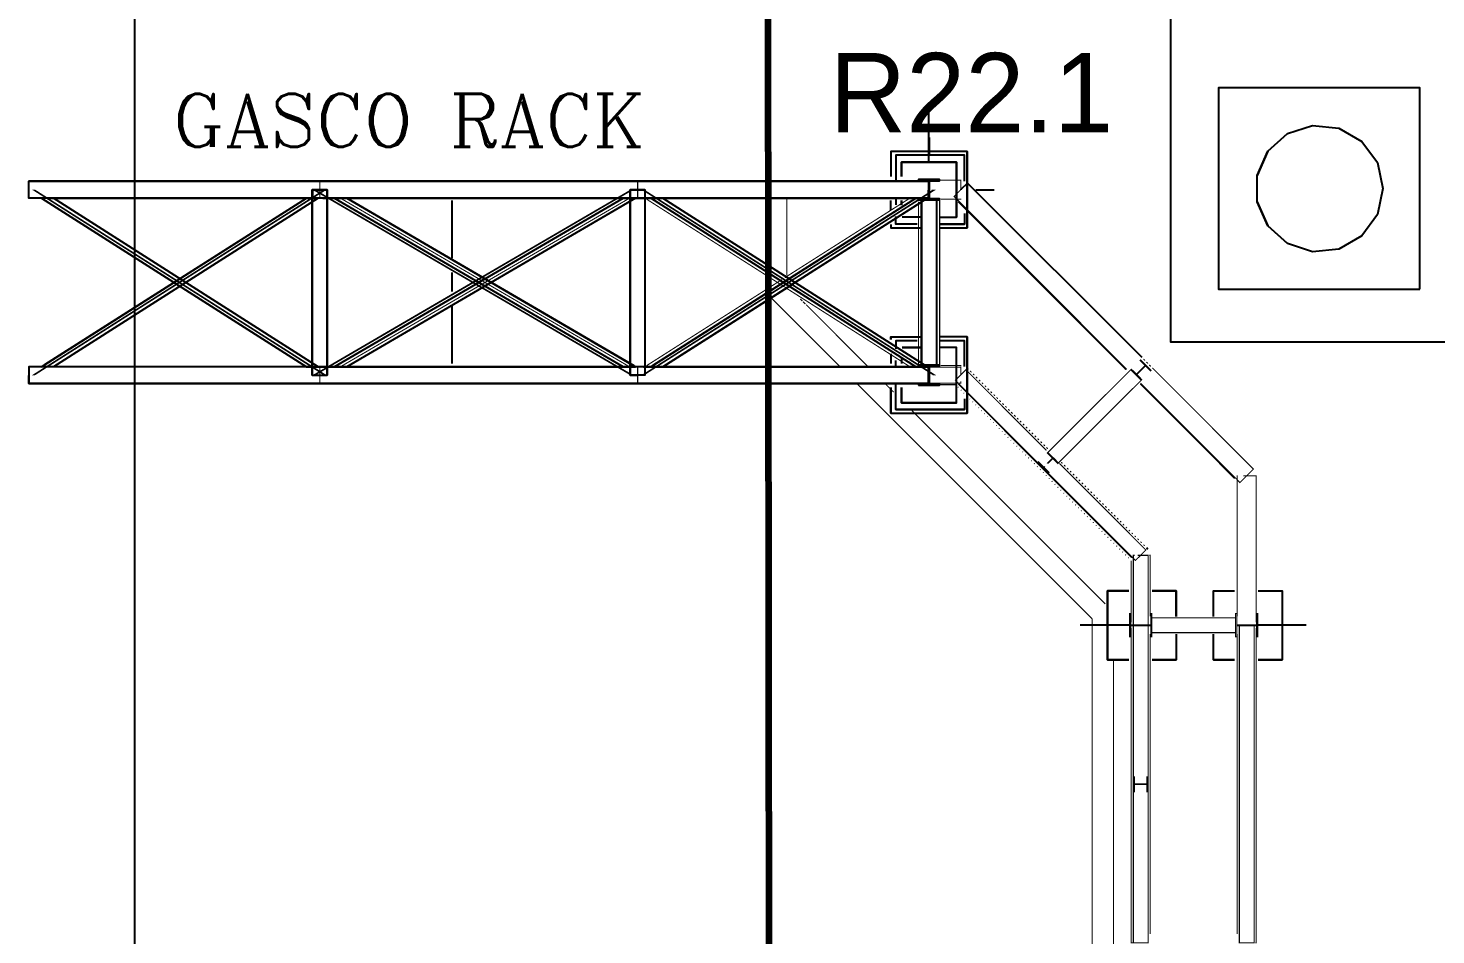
# Model space of a CAD drawing. Extents: x -57244 to 324435, y 15553 to 159369.
# Drawn here: x 126351 to 139636, y 71157 to 79712 of the extents above; entities that cross this region are included whole.
import ezdxf

# ---------------------------------------------------------------- set-up
doc = ezdxf.new("R2010")
doc.units = 0
doc.header["$LTSCALE"] = 2000
doc.header["$MEASUREMENT"] = 0
doc.linetypes.add('DASHDOT', pattern=[1, 0.5, -0.25, 0, -0.25])
doc.layers.add('AREE PDL', color=7, linetype='CONTINUOUS', lineweight=100)
doc.layers.add('BASE', color=253, linetype='CONTINUOUS')
doc.styles.add('ROMANC', font='ROMANC', dxfattribs={"height": 0.2})
doc.styles.add('TXT', font='TXT', dxfattribs={"height": 0.2})

msp = doc.modelspace()

# ---------------------------------------------------------------- linework, layer by layer
at = {"layer": 'AREE PDL'}
msp.add_line((133312, 99118), (133353, 59684, 4500), dxfattribs=at)
at = {"layer": 'BASE', "linetype": 'Continuous'}
for p, q in [((127353, 102759), (127353, 50958)), ((133353, 78312), (133353, 87816)), ((134852, 78448), (134852, 79003)), ((135212, 78548), (135212, 77828)), ((138050, 78551, 10000), (137949, 78323, 10000)), ((138937, 78644, 10000), (139084, 78443, 10000)), ((134849, 78268), (126356, 78268)), ((134849, 78268), (134849, 78192)), ((129105, 78188), (129172, 78188)), ((129172, 78188), (129172, 76438)), ((132172, 78188), (132032, 78188)), ((132172, 78188), (132105, 78188)), ((134849, 78184), (134849, 78108)), ((126555, 78108), (129040, 78108)), ((126555, 78108), (129040, 78108)), ((128977, 78108), (129088, 78108)), ((129032, 78072), (129032, 78108)), ((129172, 78108), (129032, 78108)), ((129077, 78108), (129086, 78108)), ((129131, 78108), (132069, 78108)), ((132069, 78108), (129131, 78108)), ((132069, 76527), (129359, 78108)), ((131965, 78108), (132084, 78108)), ((132032, 78108), (132032, 78078)), ((132032, 78108), (132172, 78108)), ((132159, 78108), (134690, 78108)), ((134690, 78108), (132159, 78108)), ((132340, 78108), (132228, 78108)), ((132329, 78108), (132249, 78108)), ((132249, 78108), (132329, 78108)), ((132329, 78108), (132340, 78108)), ((132340, 78108), (132329, 78108)), ((133353, 77498), (133353, 78086)), ((133515, 77337), (134727, 78108)), ((133596, 77317), (134780, 78071)), ((134492, 77995), (134492, 78086)), ((134492, 77995), (134492, 78086)), ((134538, 78101, 150), (134538, 78046, 150)), ((134538, 78101, 150), (134538, 78046, 150)), ((134592, 78041), (134592, 78086)), ((134592, 78086), (134592, 78041)), ((134838, 78108), (134727, 78108)), ((134849, 78108), (134735, 78108)), ((134850, 78093), (134782, 78093)), ((134825, 78100), (134804, 78086)), ((134922, 78093), (134855, 78093)), ((134740, 77863), (134538, 77863)), ((134780, 77928), (134600, 77928)), ((134962, 77863), (135188, 77863)), ((130662, 77348), (130602, 77313)), ((130716, 77316), (130662, 77348)), ((133353, 77363), (133353, 77272)), ((133533, 77348), (133477, 77313)), ((133584, 77316), (133533, 77348)), ((130721, 77313), (130662, 77278)), ((132249, 76531), (133485, 77317)), ((133589, 77313), (133533, 77277)), ((133353, 77137), (133353, 76549)), ((134492, 76798), (134492, 76775)), ((135212, 76798), (135212, 76078)), ((134600, 76698), (134780, 76698)), ((134780, 76698), (134600, 76698)), ((135112, 76698), (134961, 76698)), ((129032, 76554), (129032, 76518)), ((132032, 76548), (132032, 76518)), ((134492, 76640), (134492, 76549)), ((134492, 76640), (134492, 76549)), ((134538, 76520, 150), (134538, 76576, 150)), ((134538, 76520, 150), (134538, 76576, 150)), ((134592, 76594), (134592, 76549)), ((134592, 76594), (134592, 76549)), ((129040, 76518), (126356, 76518)), ((128977, 76518), (129040, 76518)), ((128977, 76518), (129088, 76518)), ((129032, 76518), (129172, 76518)), ((129131, 76518), (132069, 76518)), ((132069, 76518), (129131, 76518)), ((129240, 76518), (129359, 76518)), ((131965, 76518), (132084, 76518)), ((132069, 76518), (131965, 76518)), ((132172, 76518), (132032, 76518)), ((132228, 76518), (132340, 76518)), ((132329, 76518), (132249, 76518)), ((134727, 76518), (134825, 76518)), ((134727, 76518), (134838, 76518)), ((133353, 76323), (133353, 33468)), ((134492, 76078), (134492, 76323)), ((134538, 76113), (135188, 76113)), ((136738, 73753), (136536, 73753)), ((136960, 73753), (137186, 73753)), ((137536, 73753), (137737, 73753)), ((137959, 73753), (138186, 73753))]:
    msp.add_line(p, q, dxfattribs=at)
at = {"layer": 'BASE', "linetype": 'DASHDOT'}
for p, q in [((134853, 78680), (134853, 78518)), ((135295, 78188), (135467, 78188)), ((130353, 77543), (130353, 78086)), ((130353, 77227), (130353, 77408)), ((130353, 76549), (130353, 77091)), ((136738, 74078, 150), (136280, 74078, 150)), ((138411, 74078, 150), (137959, 74078, 150))]:
    msp.add_line(p, q, dxfattribs=at)
at = {"layer": 'BASE', "linetype": 'Continuous', "const_width": 10}
for points in [[(133312, 87840), (133312, 78268)], [(133312, 87840), (133312, 78268)], [(133312, 78101), (133312, 77463)], [(133312, 78101), (133312, 77463)], [(133512, 77380), (133512, 78101)], [(133512, 77380), (133512, 78101)], [(133312, 77352), (133312, 77269)], [(133312, 77352), (133312, 77269)], [(133353, 77177), (134010, 76520)], [(133353, 77177), (134010, 76520)], [(133637, 77158), (133658, 77137)], [(133637, 77158), (133658, 77137)], [(133686, 77109), (133665, 77130)], [(133686, 77109), (133665, 77130)], [(133693, 77103), (134275, 76520)], [(133693, 77103), (134275, 76520)], [(134177, 76354), (136393, 74138)], [(134177, 76354), (136393, 74138)], [(134519, 76277), (134442, 76354)], [(134519, 76277), (134442, 76354)], [(136516, 74279), (134691, 76104)], [(136516, 74279), (134691, 76104)], [(136393, 57218), (136393, 74138)], [(136393, 57218), (136393, 74138)], [(136593, 68419), (136593, 73746)], [(136593, 68419), (136593, 73746)]]:
    msp.add_lwpolyline(points, dxfattribs=at)
at = {"layer": 'BASE', "linetype": 'Continuous'}
for points, elevation in [([(137136, 82549), (142136, 82549), (142136, 76749), (137136, 76749)], 10000), ([(139486, 77249), (139486, 79149), (137586, 79149), (137586, 77249)], 10000), ([(139136, 78199), (139084, 77955), (138937, 77753), (138721, 77628), (138473, 77602), (138236, 77679), (138050, 77846), (137949, 78074), (137949, 78323), (138050, 78551), (138236, 78718), (138473, 78795), (138721, 78769), (138937, 78644), (139084, 78443)], 10600)]:
    msp.add_lwpolyline(points, close=True, dxfattribs=dict(at, elevation=elevation))
for points in [[(139486, 77249), (139486, 79149), (137586, 79149), (137586, 77249)], [(134849, 78268), (134849, 78108), (126356, 78108), (126356, 78268)], [(129032, 78188), (129032, 76438), (129172, 76438), (129172, 78188)], [(132032, 78188), (132172, 78188), (132172, 76438), (132032, 76438)], [(128977, 78108), (129088, 78108), (126590, 76518), (126478, 76518)], [(129088, 76518), (126590, 78108), (126478, 78108), (128977, 76518)], [(132084, 76518), (131965, 76518), (129240, 78108), (129359, 78108)], [(129359, 76518), (129240, 76518), (131965, 78108), (132084, 78108)], [(134838, 76518), (134727, 76518), (132228, 78108), (132340, 78108)], [(132340, 76518), (132228, 76518), (134727, 78108), (134838, 78108)], [(134922, 76533), (134782, 76533), (134782, 78093), (134922, 78093)], [(134849, 76358), (134849, 76518), (126356, 76518), (126356, 76358)]]:
    msp.add_lwpolyline(points, close=True, dxfattribs=at)
for points, elevation in [([(138236, 78718), (138473, 78795), (138721, 78769)], 10000), ([(135188, 78268), (135188, 78513), (134538, 78513), (134538, 78268)], 150), ([(135188, 78268), (135188, 78513), (134538, 78513), (134538, 78268)], 150), ([(137949, 78074), (138050, 77846), (138236, 77679)], 10000), ([(134740, 77863), (134538, 77863), (134538, 77935)], 150), ([(134740, 77863), (134538, 77863), (134538, 77935)], 150), ([(135188, 77963), (135188, 77863), (134962, 77863)], 150), ([(135188, 77963), (135188, 77863), (134962, 77863)], 150), ([(139084, 77955), (138937, 77753), (138721, 77628), (138473, 77602)], 10000), ([(134740, 76763), (134538, 76763), (134538, 76687)], 150), ([(134740, 76763), (134538, 76763), (134538, 76687)], 150), ([(135188, 76520), (135188, 76763), (134962, 76763)], 150), ([(135188, 76520), (135188, 76763), (134962, 76763)], 150), ([(135188, 76215), (135188, 76113), (134538, 76113), (134538, 76354)], 150), ([(135188, 76215), (135188, 76113), (134538, 76113), (134538, 76354)], 150), ([(136738, 74403), (136536, 74403), (136536, 73753), (136738, 73753)], 150), ([(136738, 73753), (136536, 73753), (136536, 74403), (136738, 74403)], 150), ([(137186, 74162), (137186, 74403), (136960, 74403)], 150), ([(136960, 74403), (137186, 74403), (137186, 74162)], 150), ([(137536, 74162), (137536, 74403), (137737, 74403)], 150), ([(137536, 74162), (137536, 74403), (137737, 74403)], 150), ([(137959, 74403), (138186, 74403), (138186, 73753), (137959, 73753)], 150), ([(137959, 74403), (138186, 74403), (138186, 73753), (137959, 73753)], 150), ([(137186, 73995), (137186, 73753), (136960, 73753)], 150), ([(137186, 73995), (137186, 73753), (136960, 73753)], 150), ([(137737, 73753), (137536, 73753), (137536, 73995)], 150), ([(137737, 73753), (137536, 73753), (137536, 73995)], 150)]:
    msp.add_lwpolyline(points, dxfattribs=dict(at, elevation=elevation))
for points in [[(134961, 77828), (135212, 77828), (135212, 78548), (134492, 78548), (134492, 78312)], [(134961, 77828), (135212, 77828), (135212, 78548), (134492, 78548), (134492, 78312)], [(134961, 77928), (135112, 77928), (135112, 78448), (134592, 78448), (134592, 78312)], [(134592, 78312), (134592, 78448), (135112, 78448), (135112, 77928)], [(126356, 78268), (134849, 78268), (134849, 78192)], [(129032, 78188), (129032, 76438), (129100, 76438)], [(129100, 78188), (129032, 78188), (129032, 76438)], [(129032, 76438), (129032, 78188), (129172, 78188)], [(132032, 78188), (132032, 76438), (132100, 76438)], [(132100, 78188), (132032, 78188), (132032, 76438), (132100, 76438)], [(132172, 78188), (132172, 76438), (132105, 76438)], [(134735, 78108), (134849, 78108), (134849, 78184)], [(126509, 76538), (128977, 78108), (129077, 78108)], [(129240, 78108), (129359, 78108), (129359, 78108), (129359, 78108), (129347, 78108)], [(129266, 78108), (129347, 78108), (129347, 78108)], [(134815, 78093), (134782, 78093), (134782, 78072)], [(134922, 78093), (134922, 76533), (134782, 76533), (134782, 78093)], [(134782, 78093), (134782, 76533), (134850, 76533)], [(134922, 78093), (134922, 76533), (134855, 76533)], [(134492, 77860), (134492, 77828), (134780, 77828)], [(134492, 77860), (134492, 77828), (134780, 77828)], [(132329, 76518), (132340, 76518), (133560, 77294)], [(134492, 76775), (134492, 76798), (134780, 76798)], [(134492, 76323), (134492, 76078), (135212, 76078), (135212, 76798), (134961, 76798)], [(134592, 76323), (134592, 76178), (135112, 76178), (135112, 76698), (134961, 76698)], [(134815, 76533), (134782, 76533), (134782, 76554)], [(129040, 76518), (126356, 76518), (126356, 76442)], [(126356, 76358), (134849, 76358), (134849, 76434)], [(134849, 76434), (134849, 76358), (126356, 76358), (126356, 76434)], [(129266, 76518), (129347, 76518), (129347, 76518)], [(132159, 76518), (134849, 76518), (134849, 76442)], [(132159, 76518), (134849, 76518), (134849, 76442)], [(135112, 76178), (134592, 76178), (134592, 76323)]]:
    msp.add_lwpolyline(points, dxfattribs=at)
at = {"layer": 'BASE', "linetype": 'Continuous', "const_width": 10}
for points, elevation in [([(126357, 78263), (129103, 78263), (129103, 78113), (126357, 78113)], 6300), ([(129103, 78113), (129103, 78263), (132103, 78263), (132103, 78113)], 6300), ([(129141, 76442), (126403, 78184), (126414, 78184), (129153, 76442)], 6330), ([(129153, 78184), (129141, 78184), (126403, 76442), (126414, 76442)], 6330), ([(132037, 78184), (132049, 78184), (129061, 76441), (129049, 76441)], 6330), ([(129061, 78184), (129049, 78184), (132037, 76441), (132049, 76441)], 6330), ([(132033, 76438), (132033, 78188), (132173, 78188), (132173, 76438)], 6300), ([(132164, 78184), (134903, 76442), (134891, 76442), (132153, 78184)], 6330), ([(132153, 76442), (134891, 78184), (134903, 78184), (132164, 76442)], 6330), ([(134953, 76353), (134953, 76343), (134753, 76343), (134753, 76353), (134849, 76353), (134849, 76523), (134753, 76523), (134753, 76533), (134953, 76533), (134953, 76523), (134856, 76523), (134856, 76353)], 6300), ([(136896, 76526), (136943, 76478), (136949, 76484), (136850, 76583), (136844, 76577), (136892, 76530), (136810, 76448), (136762, 76495), (136756, 76489), (136855, 76390), (136861, 76396), (136814, 76444)], 6300), ([(136074, 75610), (135975, 75709), (136756, 76489), (136855, 76390)], 6300), ([(136757, 74081), (136945, 74081), (136945, 74188), (136956, 74188), (136956, 73968), (136945, 73968), (136945, 74074), (136757, 74074), (136757, 73968), (136746, 73968), (136746, 74188), (136757, 74188)], 6300), ([(137746, 74148), (137746, 74008), (136956, 74008), (136956, 74148)], 6300), ([(137945, 73968), (137956, 73968), (137956, 74188), (137945, 74188), (137945, 74081), (137757, 74081), (137757, 74188), (137746, 74188), (137746, 73968), (137757, 73968), (137757, 74074), (137945, 74074)], 6300), ([(136921, 71081), (136781, 71081), (136781, 74074), (136921, 74074)], 6300), ([(137921, 74074), (137921, 71081), (137781, 71081), (137781, 74074)], 6300), ([(136793, 72581), (136909, 72581), (136909, 72648), (136917, 72648), (136917, 72508), (136909, 72508), (136909, 72575), (136793, 72575), (136793, 72508), (136784, 72508), (136784, 72648), (136793, 72648)], 6300)]:
    msp.add_lwpolyline(points, close=True, dxfattribs=dict(at, elevation=elevation))
for points, elevation in [([(129103, 78263), (126357, 78263), (126357, 78113), (126417, 78113)], 6000), ([(129103, 78263), (126357, 78263), (126357, 78191)], 6289), ([(129103, 78263), (129103, 78113), (129192, 78113)], 6000), ([(129103, 78263), (129103, 78191)], 6011), ([(129103, 78113), (129103, 78263)], 6300), ([(129103, 78191), (129103, 78263)], 6011), ([(132103, 78263), (132103, 78113), (132022, 78113)], 6000), ([(134796, 78113), (134850, 78113), (134850, 78263), (132103, 78263), (132103, 78113), (134740, 78113)], 6300), ([(132103, 78263), (134850, 78263), (134850, 78113)], 6000), ([(132103, 78191), (132103, 78263), (134850, 78263)], 6011), ([(132103, 78191), (132103, 78263)], 6011), ([(132103, 78263), (132103, 78191)], 6289), ([(132103, 78113), (132103, 78263)], 6300), ([(134768, 78103), (134849, 78103), (134849, 78273), (134753, 78273), (134753, 78283), (134953, 78283), (134953, 78273), (134856, 78273), (134856, 78185)], 6300), ([(134768, 78103), (134849, 78103), (134849, 78273), (134753, 78273), (134753, 78283), (134851, 78283)], 150), ([(134849, 78263), (134849, 78191)], 6289), ([(134849, 78113), (134849, 78263)], 6000), ([(134849, 78113), (134850, 78113), (134850, 78263), (134849, 78263)], 6300), ([(134850, 78191), (134850, 78263)], 6289), ([(134879, 78278), (135153, 78278), (135153, 78185)], 5550), ([(135153, 78278), (134879, 78278)], 5540), ([(134879, 78278), (135153, 78278)], 5379), ([(135153, 78191), (135153, 78278)], 5388), ([(126357, 78184), (126357, 78113), (129103, 78113)], 6289), ([(129025, 78113), (129103, 78113), (129103, 78184)], 6011), ([(129025, 78113), (129103, 78113)], 6000), ([(129033, 76548), (129033, 78188), (129173, 78188), (129173, 78101)], 6300), ([(129033, 78129), (129033, 76548)], 6167), ([(129033, 76548), (129033, 78129)], 6291), ([(129173, 78113), (129173, 78188), (129103, 78188)], 6300), ([(129103, 78113), (129103, 78184)], 6011), ([(129103, 78184), (129103, 78113)], 6011), ([(129173, 78129), (129173, 78101)], 6291), ([(129331, 78113), (131883, 78113)], 6000), ([(132033, 78129), (132033, 76492)], 6167), ([(132033, 78129), (132033, 76492)], 6176), ([(132033, 76492), (132033, 78129)], 6291), ([(132100, 78188), (132077, 78188)], 6176), ([(132173, 78113), (132103, 78113), (132103, 78188)], 6300), ([(132103, 78113), (132103, 78184)], 6289), ([(132103, 78113), (132103, 78184)], 6011), ([(132173, 78188), (132105, 78188)], 6176), ([(134740, 78113), (132160, 78113)], 6289), ([(132173, 78188), (132173, 78101)], 6167), ([(134768, 78093), (134953, 78093), (134953, 78103), (134856, 78103), (134856, 78129)], 6300), ([(134796, 78113), (134850, 78113), (134850, 78184)], 6289), ([(134849, 78184), (134849, 78113)], 6289), ([(134879, 78184), (134903, 78184)], 6270), ([(134891, 78184), (134879, 78184)], 6276), ([(135153, 78188), (135149, 78185)], 5550), ([(135153, 78185), (135153, 78185)], 5388), ([(126526, 76520), (129011, 78101)], 6276), ([(129173, 76548), (129173, 78074)], 6300), ([(129173, 78074), (129173, 76548)], 6291), ([(132014, 78101), (129303, 76520)], 6276), ([(129310, 78101), (132021, 76520)], 6276), ([(129310, 78101), (132021, 76520)], 6270), ([(131895, 78101), (130607, 77350)], 6270), ([(130635, 77297), (132014, 78101)], 6270), ([(132173, 78074), (132173, 76548)], 6167), ([(133447, 77297), (132188, 78098)], 6276), ([(133447, 77297), (132188, 78098)], 6270), ([(133547, 77297), (132283, 78101)], 6276), ([(132294, 78101), (133464, 77357)], 6270), ([(134661, 78101), (133492, 77358)], 6276), ([(133492, 77358), (134661, 78101)], 6270), ([(134768, 78093), (134953, 78093), (134953, 76533), (134753, 76533), (134753, 78074)], 6300), ([(134753, 76548), (134753, 78074)], 6110), ([(134753, 76533), (134753, 78074)], 6290), ([(134953, 78101), (134953, 78093), (134768, 78093)], 150), ([(134768, 78093), (134849, 78093)], 6120), ([(134768, 78093), (134953, 78093)], 6300), ([(134849, 78093), (134768, 78093)], 6120), ([(134851, 76533), (134953, 76533), (134953, 78093)], 6110), ([(134856, 78093), (134953, 78093)], 6120), ([(134953, 78093), (134953, 76533), (134856, 76533)], 6290), ([(134953, 78093), (134856, 78093)], 6120), ([(135153, 78101), (135153, 78098), (134962, 78098)], 5550), ([(134962, 78098), (135153, 78098)], 5540), ([(135112, 78101), (135115, 78098)], 5550), ([(136710, 76489), (135127, 78074)], 5384), ([(135128, 78074), (136710, 76490)], 5393), ([(136719, 76492), (135129, 78084)], 5545), ([(130563, 77325), (129192, 76525)], 6270), ([(130549, 77316), (130543, 77313)], 6330), ([(130603, 77348), (130549, 77316)], 6276), ([(133464, 77340), (132188, 76528)], 6276), ([(133464, 77340), (132188, 76528)], 6270), ([(133528, 77316), (133492, 77339)], 6276), ([(133547, 77304), (133515, 77325)], 6270), ([(133528, 77316), (133534, 77313)], 6330), ([(130607, 77281), (129303, 76520)], 6270), ([(130549, 77309), (130555, 77313)], 6330), ([(130662, 77313), (130609, 77282), (130609, 77282)], 6276), ([(133422, 77313), (133472, 77281)], 6276), ([(133491, 77269), (133464, 77286)], 6276), ([(133464, 77286), (133491, 77269)], 6270), ([(133522, 77313), (133472, 77281)], 6276), ([(133492, 77268), (134668, 76520)], 6276), ([(133492, 77268), (134668, 76520)], 6270), ([(133548, 77297), (134740, 76538)], 6276), ([(134740, 76545), (133559, 77297)], 6270), ([(129033, 76492), (129033, 76520)], 6291), ([(129081, 76438), (129033, 76438), (129033, 76520)], 6300), ([(129033, 76492), (129033, 76520)], 6167), ([(129136, 76438), (129173, 76438), (129173, 76520)], 6300), ([(129173, 76492), (129173, 76520)], 6291), ([(132077, 76438), (132173, 76438), (132173, 76520)], 6167), ([(134753, 76533), (134953, 76533)], 6300), ([(134753, 76533), (134824, 76533)], 6290), ([(134796, 76533), (134824, 76533)], 6110), ([(134824, 76533), (134796, 76533)], 6110), ([(134953, 76533), (134851, 76533)], 6110), ([(134856, 76533), (134953, 76533)], 6290), ([(134856, 76533), (134953, 76533)], 6120), ([(134962, 76528), (135153, 76528)], 5540), ([(134962, 76528), (135153, 76528), (135153, 76520)], 5550), ([(135153, 76528), (135153, 76520)], 5388), ([(136844, 76577), (136850, 76583), (136949, 76484)], 5550), ([(136892, 76530), (136849, 76487)], 5550), ([(136943, 76478), (136896, 76526), (136849, 76479)], 5550), ([(136891, 76576), (136877, 76590)], 5545), ([(136904, 76562), (136919, 76548)], 5545), ([(136932, 76534), (136946, 76520)], 5545), ([(129025, 76513), (129103, 76513), (129103, 76363), (126356, 76363), (126356, 76513), (126501, 76513)], 6300), ([(129103, 76363), (126356, 76363), (126356, 76513)], 6000), ([(129103, 76434), (129103, 76363), (126356, 76363), (126356, 76434)], 6011), ([(129103, 76363), (126356, 76363), (126356, 76434)], 6289), ([(129025, 76513), (129103, 76513)], 6289), ([(129033, 76513), (129033, 76438), (129103, 76438)], 6300), ([(131911, 76513), (132103, 76513), (132103, 76363), (129103, 76363), (129103, 76513), (131883, 76513)], 6300), ([(129103, 76441), (129103, 76513)], 6289), ([(129103, 76441), (129103, 76513)], 6011), ([(129103, 76363), (129103, 76513)], 6300), ([(129103, 76441), (129103, 76513)], 6011), ([(129109, 76438), (129103, 76438)], 6300), ([(132103, 76434), (132103, 76363), (129103, 76363), (129103, 76434)], 6289), ([(129103, 76434), (129103, 76363), (132103, 76363)], 6011), ([(129103, 76363), (129103, 76434)], 6011), ([(129173, 76513), (129173, 76438), (129136, 76438)], 6300), ([(132033, 76513), (132033, 76438), (132103, 76438)], 6300), ([(132100, 76438), (132077, 76438)], 6291), ([(132100, 76438), (132077, 76438)], 6176), ([(135153, 76381), (135153, 76363), (132103, 76363), (132103, 76513), (132216, 76513)], 6300), ([(132103, 76438), (132103, 76513), (132173, 76513)], 6300), ([(132103, 76513), (132103, 76363)], 6300), ([(132103, 76441), (132103, 76513)], 6011), ([(132103, 76513), (132103, 76363)], 6000), ([(132103, 76441), (132103, 76513)], 6289), ([(132103, 76465), (132103, 76441)], 6011), ([(132103, 76441), (132103, 76465)], 6289), ([(132103, 76441), (132103, 76438)], 6167), ([(132103, 76434), (132103, 76363), (134824, 76363)], 6011), ([(132103, 76363), (132103, 76434)], 6011), ([(132105, 76438), (132173, 76438)], 6176), ([(132160, 76513), (132188, 76513)], 6011), ([(132160, 76513), (132188, 76513)], 6000), ([(135153, 76437), (135153, 76513), (132244, 76513)], 6300), ([(132299, 76513), (134657, 76513)], 6000), ([(134657, 76513), (132299, 76513)], 6011), ([(134796, 76513), (135153, 76513)], 6011), ([(135153, 76437), (135153, 76513), (134796, 76513)], 6000), ([(134849, 76441), (134849, 76513)], 6011), ([(134849, 76513), (134856, 76513)], 6300), ([(134849, 76434), (134849, 76363)], 6011), ([(134856, 76363), (134856, 76513)], 6000), ([(134856, 76441), (134856, 76513)], 6011), ([(134856, 76441), (134856, 76513)], 6289), ([(134856, 76363), (134856, 76434)], 6011), ([(135103, 76388), (135128, 76363)], 6300), ([(135150, 76435), (135150, 76435)], 6176), ([(135153, 76513), (135153, 76441)], 6289), ([(135153, 76438), (135153, 76438)], 6175), ([(135253, 76465), (135240, 76478)], 5545), ([(135281, 76437), (135268, 76450)], 5545), ([(135308, 76409), (135295, 76422)], 5545), ([(135336, 76381), (135323, 76394)], 5545), ([(135989, 75722), (136756, 76489), (136855, 76390)], 6167), ([(136756, 76489), (135989, 75722)], 6176), ([(136855, 76390), (136097, 75632)], 6176), ([(136807, 76437), (136855, 76390)], 6291), ([(135101, 76363), (134851, 76363)], 6011), ([(135101, 76348), (134879, 76348)], 5540), ([(134879, 76348), (135101, 76348)], 5550), ([(135125, 76326), (135129, 76322)], 5384), ([(135126, 76326), (135129, 76323)], 5393), ([(136766, 74714), (135128, 76354)], 6171), ([(136772, 74717), (135129, 76362)], 6295), ([(135129, 76354), (136766, 74715)], 6179), ([(135153, 76363), (135153, 76381)], 6289), ([(135153, 76298), (135157, 76294)], 5384), ([(135157, 76295), (135153, 76298)], 5393), ([(135184, 76266), (135180, 76270)], 5384), ([(135181, 76270), (135184, 76267)], 5393), ([(135364, 76354), (135351, 76367)], 5545), ([(135392, 76326), (135379, 76339)], 5545), ([(135419, 76298), (135406, 76311)], 5545), ([(135447, 76270), (135434, 76283)], 5545), ([(135462, 76256), (135475, 76243)], 5545), ([(136846, 76354), (137737, 75462)], 5384), ([(137737, 75463), (136847, 76354)], 5393), ([(136849, 76362), (137745, 75466)], 5545), ([(135212, 76239), (135208, 76243)], 5384), ([(135212, 76239), (135209, 76243)], 5393), ([(135236, 76215), (135240, 76211)], 5393), ([(135236, 76215), (135240, 76211)], 5384), ([(135268, 76183), (135263, 76187)], 5384), ([(135264, 76187), (135268, 76184)], 5393), ([(135291, 76159), (135295, 76155)], 5384), ([(135295, 76156), (135292, 76159)], 5393), ([(135323, 76127), (135319, 76132)], 5384), ([(135323, 76128), (135320, 76132)], 5393), ([(135502, 76215), (135490, 76228)], 5545), ([(135517, 76200), (135530, 76187)], 5545), ([(135545, 76172), (135558, 76159)], 5545), ([(135586, 76132), (135573, 76144)], 5545), ([(135347, 76104), (135351, 76100)], 5384), ([(135347, 76104), (135351, 76100)], 5393), ([(135379, 76072), (135374, 76076)], 5384), ([(135379, 76073), (135375, 76076)], 5393), ([(135406, 76044), (135402, 76048)], 5384), ([(135406, 76045), (135403, 76048)], 5393), ([(135430, 76021), (135434, 76017)], 5393), ([(135430, 76021), (135434, 76016)], 5384), ([(135462, 75989), (135457, 75993)], 5384), ([(135458, 75993), (135462, 75989)], 5393), ([(135600, 76117), (135613, 76104)], 5545), ([(135641, 76076), (135628, 76089)], 5545), ([(135656, 76061), (135669, 76048)], 5545), ([(135684, 76033), (135696, 76021)], 5545), ([(135724, 75993), (135711, 76006)], 5545), ([(135485, 75965), (135490, 75961)], 5384), ([(135486, 75965), (135490, 75962)], 5393), ([(135513, 75937), (135517, 75933)], 5384), ([(135514, 75937), (135517, 75934)], 5393), ([(135541, 75910), (135545, 75905)], 5384), ([(135545, 75906), (135541, 75910)], 5393), ([(135568, 75882), (135573, 75877)], 5384), ([(135573, 75878), (135569, 75882)], 5393), ([(135596, 75854), (135600, 75850)], 5384), ([(135600, 75850), (135597, 75854)], 5393), ([(135739, 75978), (135752, 75965)], 5545), ([(135780, 75937), (135767, 75950)], 5545), ([(135795, 75922), (135807, 75910)], 5545), ([(135822, 75895), (135835, 75882)], 5545), ([(135863, 75854), (135850, 75867)], 5545), ([(135628, 75823), (135624, 75826)], 5393), ([(135624, 75826), (135628, 75822)], 5384), ([(135651, 75799), (135656, 75794)], 5384), ([(135656, 75795), (135652, 75799)], 5393), ([(135684, 75766), (135679, 75771)], 5384), ([(135680, 75771), (135684, 75767)], 5393), ([(135707, 75743), (135711, 75739)], 5384), ([(135708, 75743), (135711, 75739)], 5393), ([(135890, 75826), (135878, 75839)], 5545), ([(135906, 75811), (135918, 75799)], 5545), ([(135933, 75783), (135946, 75771)], 5545), ([(135961, 75756), (135974, 75743)], 5545), ([(135735, 75716), (135739, 75711)], 5384), ([(135739, 75712), (135735, 75716)], 5393), ([(135767, 75683), (135762, 75688)], 5384), ([(135763, 75688), (135767, 75684)], 5393), ([(135795, 75655), (135790, 75660)], 5384), ([(135795, 75656), (135791, 75660)], 5393), ([(135822, 75628), (135818, 75632)], 5393), ([(135818, 75632), (135822, 75628)], 5384), ([(135845, 75605), (135850, 75600)], 5384), ([(135846, 75605), (135850, 75600)], 5393), ([(135938, 75577), (135935, 75573), (135887, 75621), (135881, 75615), (135980, 75516), (135986, 75522), (135938, 75569), (135946, 75577)], 6300), ([(135974, 75605), (136020, 75651), (136068, 75604), (136074, 75610), (135975, 75709), (135969, 75703), (136017, 75655), (135966, 75605)], 6300), ([(135969, 75703), (135975, 75709), (136051, 75632)], 5550), ([(136039, 75632), (136020, 75651), (136017, 75647)], 5550), ([(136027, 75658), (136072, 75612)], 6176), ([(136112, 75605), (136100, 75617)], 5545), ([(136128, 75589), (136140, 75577)], 5545), ([(135878, 75572), (135873, 75577)], 5384), ([(135878, 75573), (135874, 75577)], 5393), ([(135906, 75544), (135901, 75549)], 5384), ([(135906, 75545), (135902, 75549)], 5393), ([(135933, 75516), (135929, 75521)], 5384), ([(135933, 75517), (135929, 75521)], 5393), ([(135956, 75494), (135961, 75489)], 5384), ([(135961, 75489), (135957, 75494)], 5393), ([(135984, 75466), (135989, 75461)], 5384), ([(135985, 75466), (135989, 75462)], 5393), ([(136155, 75561), (136168, 75549)], 5545), ([(136195, 75521), (136183, 75533)], 5545), ([(136211, 75506), (136223, 75494)], 5545), ([(136239, 75478), (136251, 75466)], 5545), ([(137761, 74162), (137761, 75488), (137764, 75488)], 5550), ([(137851, 75488), (137787, 75424), (137761, 75450)], 5550), ([(137941, 74106), (137941, 75488), (137820, 75488)], 5550), ([(137848, 75488), (137820, 75488)], 5388), ([(137851, 75488), (137851, 75488)], 5388), ([(136012, 75438), (136017, 75434)], 5393), ([(136012, 75438), (136017, 75433)], 5384), ([(136044, 75405), (136039, 75410)], 5384), ([(136040, 75410), (136044, 75406)], 5393), ([(136072, 75378), (136067, 75383)], 5384), ([(136072, 75378), (136068, 75383)], 5393), ([(136095, 75355), (136100, 75350)], 5393), ([(136100, 75350), (136095, 75355)], 5384), ([(136123, 75327), (136128, 75323)], 5393), ([(136128, 75322), (136123, 75327)], 5384), ([(136278, 75438), (136266, 75450)], 5545), ([(136294, 75422), (136306, 75410)], 5545), ([(136334, 75383), (136322, 75395)], 5545), ([(136350, 75367), (136362, 75355)], 5545), ([(136377, 75339), (136389, 75327)], 5545), ([(137761, 74162), (137761, 75438)], 5388), ([(136150, 75299), (136155, 75294)], 5384), ([(136155, 75295), (136151, 75299)], 5393), ([(136183, 75266), (136178, 75272)], 5384), ([(136179, 75272), (136183, 75267)], 5393), ([(136206, 75244), (136211, 75239)], 5393), ([(136206, 75244), (136211, 75239)], 5384), ([(136239, 75211), (136233, 75216)], 5384), ([(136234, 75216), (136239, 75212)], 5393), ([(136417, 75299), (136405, 75311)], 5545), ([(136445, 75272), (136433, 75283)], 5545), ([(136461, 75256), (136472, 75244)], 5545), ([(136500, 75216), (136488, 75228)], 5545), ([(136528, 75188), (136516, 75200)], 5545), ([(136261, 75188), (136266, 75183)], 5384), ([(136266, 75184), (136262, 75188)], 5393), ([(136294, 75155), (136289, 75161)], 5384), ([(136294, 75156), (136289, 75161)], 5393), ([(136316, 75133), (136322, 75128)], 5384), ([(136317, 75133), (136322, 75128)], 5393), ([(136350, 75100), (136344, 75105)], 5384), ([(136345, 75105), (136350, 75100)], 5393), ([(136372, 75077), (136377, 75072)], 5384), ([(136377, 75073), (136373, 75077)], 5393), ([(136544, 75172), (136556, 75161)], 5545), ([(136572, 75145), (136583, 75133)], 5545), ([(136599, 75117), (136611, 75105)], 5545), ([(136639, 75077), (136627, 75089)], 5545), ([(136666, 75050), (136655, 75061)], 5545), ([(136400, 75050), (136405, 75045)], 5393), ([(136400, 75050), (136405, 75044)], 5384), ([(136427, 75022), (136433, 75016)], 5384), ([(136428, 75022), (136433, 75017)], 5393), ([(136455, 74994), (136461, 74989)], 5384), ([(136456, 74994), (136461, 74989)], 5393), ([(136488, 74961), (136483, 74966)], 5384), ([(136483, 74966), (136488, 74962)], 5393), ([(136516, 74933), (136510, 74939)], 5384), ([(136511, 74939), (136516, 74934)], 5393), ([(136694, 75022), (136682, 75034)], 5545), ([(136710, 75006), (136722, 74994)], 5545), ([(136738, 74978), (136749, 74966)], 5545), ([(136777, 74939), (136766, 74950)], 5545), ([(136538, 74911), (136544, 74905)], 5384), ([(136539, 74911), (136544, 74906)], 5393), ([(136572, 74878), (136566, 74883)], 5384), ([(136572, 74878), (136567, 74883)], 5393), ([(136599, 74851), (136594, 74855)], 5393), ([(136594, 74855), (136599, 74850)], 5384), ([(136621, 74828), (136627, 74822)], 5384), ([(136627, 74823), (136622, 74828)], 5393), ([(136649, 74800), (136655, 74794)], 5384), ([(136650, 74800), (136655, 74795)], 5393), ([(136793, 74922), (136805, 74911)], 5545), ([(136833, 74883), (136821, 74895)], 5545), ([(136860, 74855), (136849, 74867)], 5545), ([(136877, 74839), (136888, 74828)], 5545), ([(136677, 74772), (136682, 74767)], 5393), ([(136677, 74772), (136682, 74767)], 5384), ([(136704, 74744), (136710, 74739)], 5384), ([(136705, 74744), (136710, 74739)], 5393), ([(136732, 74717), (136738, 74711)], 5384), ([(136738, 74712), (136733, 74717)], 5393), ([(136761, 74106), (136761, 74689)], 5550), ([(136761, 74106), (136761, 74689)], 5388), ([(136793, 74738), (136781, 74738), (136781, 74082), (136921, 74082), (136921, 74738), (136821, 74738)], 6300), ([(136781, 74738), (136793, 74738)], 6291), ([(136877, 74738), (136921, 74738), (136921, 74082), (136781, 74082)], 6167), ([(136800, 74689), (136801, 74689), (136801, 74689)], 6300), ([(136821, 74738), (136849, 74738)], 6167), ([(136821, 74738), (136848, 74738)], 6291), ([(136829, 74717), (136849, 74736)], 6300), ([(136853, 74082), (136921, 74082), (136921, 74738)], 6176), ([(136877, 74738), (136921, 74738)], 6291), ([(136932, 74738), (136941, 74738), (136941, 74162)], 5540), ([(136941, 74162), (136941, 74738), (136932, 74738)], 5550), ([(136932, 74738), (136941, 74738), (136941, 74162)], 5379), ([(136941, 74738), (136941, 74162)], 5388), ([(136956, 74081), (136956, 74148), (137746, 74148)], 6176), ([(136956, 74008), (136956, 74008), (136956, 74148)], 6300), ([(137746, 74148), (137746, 74081)], 6291), ([(137746, 74148), (137746, 74008)], 6167), ([(136761, 71081), (136761, 74051)], 5379), ([(136793, 71081), (136761, 71081), (136761, 74051)], 5550), ([(136766, 74081), (136945, 74081), (136945, 74106)], 150), ([(136793, 71081), (136921, 71081), (136921, 74074), (136781, 74074)], 6167), ([(136848, 74074), (136781, 74074)], 6291), ([(136932, 74074), (136793, 74074)], 150), ([(136853, 71081), (136921, 71081), (136921, 74074), (136853, 74074)], 6291), ([(136941, 73995), (136941, 71166)], 5550), ([(136941, 73995), (136941, 71166)], 5540), ([(136956, 74079), (136956, 74106)], 150), ([(136956, 74008), (137746, 74008)], 6176), ([(137746, 74075), (137746, 74008)], 6291), ([(137761, 73995), (137761, 71166)], 5388), ([(137761, 73995), (137761, 71166)], 5550), ([(137761, 71166), (137761, 73995)], 5379), ([(137792, 71081), (137921, 71081), (137921, 74074), (137781, 74074), (137781, 71138)], 6167), ([(137848, 74074), (137781, 74074)], 6291), ([(137781, 71138), (137781, 74074)], 6176), ([(137921, 74074), (137853, 74074)], 6291), ([(137941, 74051), (137941, 71081), (137931, 71081)], 5388), ([(137941, 74051), (137941, 71081), (137931, 71081)], 5550), ([(137941, 71081), (137941, 74051)], 5540), ([(137941, 74051), (137941, 71081)], 5379), ([(136784, 72608), (136784, 72581)], 6176), ([(136784, 72581), (136784, 72608)], 5550), ([(136793, 72608), (136793, 72581), (136909, 72581)], 5550), ([(136848, 72581), (136793, 72581), (136793, 72608)], 6176), ([(136909, 72553), (136909, 72575), (136793, 72575)], 5550), ([(136848, 72575), (136793, 72575)], 6176), ([(136909, 72608), (136909, 72581), (136853, 72581)], 6176), ([(136909, 72553), (136909, 72575), (136853, 72575)], 6176), ([(136917, 72608), (136917, 72553)], 6176)]:
    msp.add_lwpolyline(points, dxfattribs=dict(at, elevation=elevation))
at = {"layer": 'BASE', "linetype": 'Continuous', "extrusion": (0.037018, 0.03699, 0.99863), "const_width": 10, "elevation": 13438}
msp.add_lwpolyline([(-40223, -150463), (-40223, -150283), (-42530, -150283)], dxfattribs=at)
at = {"layer": 'BASE', "linetype": 'Continuous', "extrusion": (0.706657, -0.707556, 3.32703e-05), "const_width": 10, "elevation": 40184}
msp.add_lwpolyline([(150874, 5486), (150869, 5388), (150846, 5389)], dxfattribs=at)
at = {"layer": 'BASE', "linetype": 'Continuous', "extrusion": (1, 0, 0), "const_width": 10}
for points, elevation in [([(78188, 5493), (78185, 5452)], 135153), ([(76513, 6300), (76513, 6292)], 132173), ([(76438, 6300), (76438, 6247), (76438, 6247)], 135153)]:
    msp.add_lwpolyline(points, dxfattribs=dict(at, elevation=elevation))
at = {"layer": 'BASE', "linetype": 'Continuous', "extrusion": (-1, 0, 0), "const_width": 10, "elevation": -135153}
msp.add_lwpolyline([(-78185, 5388), (-78188, 5388), (-78188, 5379)], dxfattribs=at)
at = {"layer": 'BASE', "linetype": 'Continuous', "extrusion": (0.036951, 0.033856, 0.998743), "const_width": 10, "elevation": 13175}
msp.add_lwpolyline([(-33693, -151912), (-33719, -151940), (-33716, -151942)], dxfattribs=at)
at = {"layer": 'BASE', "linetype": 'Continuous', "extrusion": (0.537853, 0.843039, 0), "const_width": 10, "elevation": 136993}
msp.add_lwpolyline([(-70982, 6330), (-70988, 6330), (-70988, 6276)], dxfattribs=at)
at = {"layer": 'BASE', "linetype": 'Continuous', "extrusion": (0, 1, 0), "const_width": 10}
for points, elevation in [([(-132033, 6292), (-132100, 6292), (-132100, 6289)], 76513), ([(-136821, 6293), (-136846, 6292), (-136846, 6292)], 74738), ([(-136846, 6176), (-136849, 6175)], 74738)]:
    msp.add_lwpolyline(points, dxfattribs=dict(at, elevation=elevation))
at = {"layer": 'BASE', "linetype": 'Continuous', "extrusion": (0.036993, 0.036952, 0.998632), "const_width": 10, "elevation": 14116}
msp.add_lwpolyline([(-42507, -149176), (-41433, -149176), (-41433, -149036), (-43836, -149036), (-43836, -149176), (-42681, -149176)], dxfattribs=at)
at = {"layer": 'BASE', "linetype": 'Continuous', "extrusion": (-0.707096, 0.707117, 0.000284237), "const_width": 10, "elevation": -41514}
msp.add_lwpolyline([(-149590, 6189), (-149608, 6188), (-149611, 6237)], dxfattribs=at)
at = {"layer": 'BASE', "linetype": 'Continuous', "extrusion": (-0.706627, 0.707586, 6.05528e-05), "const_width": 10, "elevation": -41416}
msp.add_lwpolyline([(-149715, 6299), (-149715, 6290), (-149648, 6294), (-149641, 6178), (-149678, 6176)], dxfattribs=at)
at = {"layer": 'BASE', "linetype": 'Continuous', "extrusion": (0.037352, 0.03727, 0.998607), "const_width": 10, "elevation": 13439}
msp.add_lwpolyline([(-41353, -149238), (-41353, -149251), (-41366, -149251)], dxfattribs=at)
at = {"layer": 'BASE', "linetype": 'Continuous', "extrusion": (0.037019, 0.036991, 0.99863), "const_width": 10, "elevation": 13438}
msp.add_lwpolyline([(-42713, -150283), (-44040, -150283), (-44040, -150463), (-42690, -150463)], dxfattribs=at)
at = {"layer": 'BASE', "linetype": 'Continuous', "extrusion": (-0.724138, 0.689655, 0), "const_width": 10, "elevation": -47762}
msp.add_lwpolyline([(-149729, 5415), (-149730, 5426)], dxfattribs=at)
at = {"layer": 'BASE', "linetype": 'Continuous', "extrusion": (-0.709964, 0.704238, 0), "const_width": 10, "elevation": -44707}
msp.add_lwpolyline([(-150670, 5426), (-150673, 5493)], dxfattribs=at)
at = {"layer": 'BASE', "linetype": 'Continuous', "extrusion": (-0.707107, 0.707107, 0), "const_width": 10}
for points, elevation in [([(-150849, 5541), (-150850, 5541)], -44097), ([(-150849, 5388), (-150879, 5387)], -44097), ([(-149613, 6167), (-149622, 6166)], -43920)]:
    msp.add_lwpolyline(points, dxfattribs=dict(at, elevation=elevation))
at = {"layer": 'BASE', "linetype": 'Continuous', "extrusion": (0.706811, -0.707402, 2.05545e-05), "const_width": 10, "elevation": 44034}
msp.add_lwpolyline([(150885, 5377), (150952, 5374), (150953, 5378)], dxfattribs=at)
at = {"layer": 'BASE', "linetype": 'Continuous', "extrusion": (-0.706381, 0.707832, 0), "const_width": 10, "elevation": -43767}
msp.add_lwpolyline([(-149737, 5546), (-149751, 5545)], dxfattribs=at)
at = {"layer": 'BASE', "linetype": 'Continuous', "extrusion": (0.705048, -0.70916, 0.000147163), "const_width": 10, "elevation": 43486}
msp.add_lwpolyline([(149819, 5368), (149824, 5368), (149824, 5378), (149824, 5378)], dxfattribs=at)
at = {"layer": 'BASE', "linetype": 'Continuous', "extrusion": (0.705229, -0.70898, 0), "const_width": 10, "elevation": 43523}
msp.add_lwpolyline([(149813, 5384), (149808, 5384)], dxfattribs=at)
at = {"layer": 'BASE', "linetype": 'Continuous', "extrusion": (-0.707221, -0.705028, 0.052658), "const_width": 10, "elevation": -149074}
msp.add_lwpolyline([(43659, 14165), (43659, 14170), (43677, 14170)], dxfattribs=at)
at = {"layer": 'BASE', "linetype": 'Continuous', "extrusion": (0, -1, 0), "const_width": 10, "elevation": -74738}
msp.add_lwpolyline([(136793, 6294), (136781, 6294)], dxfattribs=at)
at = {"layer": 'BASE', "linetype": 'Continuous'}
for points in [[(136863, 76603, 5545), (135216, 78251, 5545), (135216, 78251, 5536), (135154, 78190, 5540), (135153, 78188, 5493)], [(129103, 78188, 6300), (129033, 78188, 6300), (129033, 78113, 6300), (129033, 78113, 6292)], [(132103, 78188, 6300), (132033, 78188, 6300), (132033, 78113, 6300), (132033, 78113, 6292)], [(134849, 76363, 6300), (134856, 76363, 6300), (134856, 76363, 6289), (134856, 76434, 6289)], [(136904, 74811, 5545), (136914, 74802, 5545), (136914, 74801, 5536), (136904, 74792, 5536)]]:
    msp.add_polyline3d(points, dxfattribs=at)
for p in [(131965, 78108), (133533, 77277), (129172, 76518)]:
    msp.add_point(p, dxfattribs=at)

# ---------------------------------------------------------------- texts
at = {"layer": 'BASE', "color": 7, "linetype": 'Continuous', "style": 'TXT'}
msp.add_text('R22.1', height=750, dxfattribs=at).set_placement((133913, 78728, 0))
at = {"layer": 'BASE', "linetype": 'Continuous', "style": 'ROMANC'}
msp.add_text('GASCO RACK', height=500, dxfattribs=at).set_placement((127714, 78591))

# ---------------------------------------------------------------- meshes
at = {"layer": 'BASE', "linetype": 'Continuous'}
mesh = msp.add_polyface(dxfattribs=at)
corners = [(134752, 78093), (134752, 78103), (134769, 78093), (134849, 78103), (134865, 78093), (134849, 78107), (134872, 78093), (134856, 78103), (134849, 78157), (134952, 78093), (134936, 78103), (134856, 78153), (134849, 78167), (134952, 78103), (134856, 78163), (134752, 78273), (134849, 78213), (134856, 78209), (134752, 78283), (134769, 78273), (134849, 78223), (134856, 78219), (134752, 78283), (134849, 78273), (134856, 78269), (134833, 78283), (134856, 78273), (134839, 78283), (134952, 78273), (134936, 78283), (134952, 78283)]
mesh.append_faces([[corners[k] for k in face] for face in [(0, 0, 2, 1), (1, 2, 4, 3), (3, 4, 6, 5), (5, 7, 11, 8), (7, 6, 9, 10), (8, 11, 14, 12), (10, 9, 13, 13), (12, 14, 17, 16), (15, 15, 19, 18), (16, 17, 21, 20), (22, 19, 23, 25), (20, 21, 24, 23), (25, 24, 26, 27), (27, 26, 28, 29), (29, 28, 30, 30)]], dxfattribs={"vtx0": -1, "vtx2": -1})
mesh = msp.add_polyface(dxfattribs=at)
corners = [(134752, 76343), (134752, 76353), (134769, 76343), (134849, 76353), (134865, 76343), (134849, 76357), (134872, 76343), (134856, 76353), (134849, 76407), (134952, 76343), (134936, 76353), (134856, 76403), (134849, 76417), (134952, 76353), (134856, 76413), (134849, 76463), (134856, 76459), (134752, 76523), (134849, 76473), (134856, 76469), (134752, 76533), (134769, 76523), (134849, 76523), (134856, 76519), (134833, 76533), (134849, 76523), (134856, 76523), (134839, 76533), (134952, 76523), (134936, 76533), (134952, 76533)]
mesh.append_faces([[corners[k] for k in face] for face in [(0, 0, 2, 1), (1, 2, 4, 3), (3, 4, 6, 5), (5, 7, 11, 8), (7, 6, 9, 10), (8, 11, 14, 12), (10, 9, 13, 13), (12, 14, 16, 15), (17, 17, 21, 20), (15, 16, 19, 18), (20, 21, 22, 24), (18, 19, 23, 25), (24, 23, 26, 27), (27, 26, 28, 29), (29, 28, 30, 30)]], dxfattribs={"vtx0": -1, "vtx2": -1})

doc.saveas('drawing.dxf')
